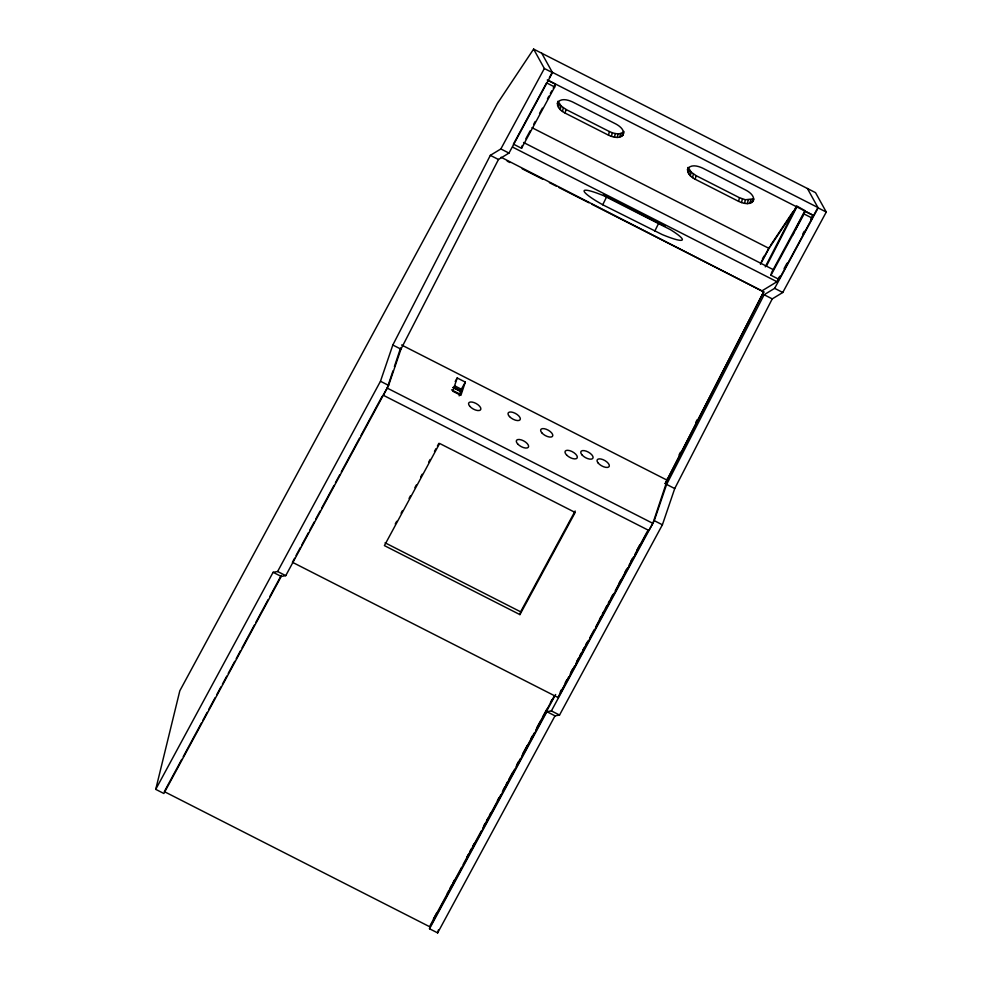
<?xml version="1.0" encoding="UTF-8"?>
<svg xmlns="http://www.w3.org/2000/svg" width="982" height="982" viewBox="0 0 982 982"><rect width="100%" height="100%" fill="white"/><g stroke="black" fill="none" stroke-linecap="round" stroke-linejoin="round"><path stroke-width="1.47" d="M541.745 53.237L552.485 72.643L508.983 153.082L498.463 159.489L400.951 349.162L388.614 385.398L285.75 575.648L281.233 576.434L163.871 793.505L155.733 789.356L179.816 690.812L497.395 103.466L533.619 49.1L815.526 192.644L826.267 212.038L782.764 292.489L772.245 298.884L674.732 488.557L662.396 524.805L559.531 715.056L555.014 715.841L546.888 711.692L429.515 928.763L437.653 932.9L555.014 715.841M521.552 148.282L554.695 86.993L546.557 82.856L513.426 144.133L521.552 148.282L522.24 145.459M554.695 86.993L555.382 84.17L547.244 80.033M557.395 103.613L557.997 101.993C561.802 97.991 568.185 99.931 572.543 101.932L615.923 124.014C619.716 126.077 625.203 130.201 623.054 135.111C619.237 139.113 612.854 137.173 608.496 135.172L565.116 113.09C560.906 110.929 555.714 106.461 557.985 101.207M557.592 105.516L558.476 101.895L561.078 105.958L566 109.456L609.38 131.539C613.738 133.54 620.121 135.491 623.938 131.49L623.054 135.111M558.537 107.541L559.421 103.92M560.194 109.579L561.078 105.958M562.441 111.469L563.324 107.848M565.116 113.09L566 109.456M608.496 135.172L609.38 131.539M611.418 136.4L612.314 132.779M614.413 137.185L615.297 133.564M617.248 137.443L618.132 133.81M619.74 137.161L620.624 133.54M621.716 136.363L622.6 132.742M429.515 928.763L430.435 925.007L447.866 892.773M437.653 932.9L438.365 929.954M519.932 614.622L575.17 512.469L439.629 443.459L384.404 545.611L519.932 614.622L520.62 611.811L575.133 511.008M294.6 558.242L292.415 562.281L558.071 697.539L568.701 676.843M687.498 169.8L688.087 168.168C691.905 164.166 698.288 166.118 702.646 168.118L746.025 190.201C749.818 192.251 755.305 196.375 753.145 201.298C749.34 205.287 742.957 203.348 738.587 201.347L695.219 179.264C691.009 177.116 685.817 172.648 688.087 167.382M687.682 171.703L688.578 168.069L691.181 172.132L696.103 175.643L739.483 197.726L745.399 199.739L752.703 198.929L751.819 202.55M688.64 173.728L689.524 170.107M690.297 175.753L691.181 172.132M692.543 177.644L693.427 174.023M695.219 179.264L696.103 175.643M738.587 201.347L739.483 197.726M741.52 202.587L742.417 198.965M744.516 203.36L745.399 199.739M747.351 203.618L748.235 199.997M749.843 203.348L750.727 199.714M753.145 201.298L753.746 198.88M770.944 275.255L771.631 272.444L804.761 211.155L812.9 215.291L812.212 218.114L779.07 279.404L770.944 275.255L804.074 213.966L804.761 211.155M779.07 279.404L779.757 276.58M401.601 344.989L667.244 480.247L652.87 523.357L648.881 530.489L383.238 395.23L387.215 388.099L392.972 370.865M394.408 366.544L400.644 347.861M457.195 377.96L452.776 391.217L460.902 395.365L465.333 382.096L457.195 377.96L455.206 381.519M459.134 395.856L461.344 389.228L465.333 382.096M155.733 789.356L273.106 572.297L277.611 571.512L380.476 381.262L392.825 345.013L490.337 155.352L500.857 148.945L544.347 68.507L533.619 49.1M546.888 711.692L551.393 710.907L654.258 520.656L666.606 484.421L764.119 294.747L774.638 288.34L818.129 207.902L807.4 188.495M602.715 204.772L596.062 200.88A39.661 4.849 26.4 0 1 604.188 195.934L670.387 229.641A39.661 4.849 26.4 0 1 662.261 234.588L602.715 204.772L606.753 196.633L603.427 194.694M654.712 231.249L658.75 223.11L665.047 225.897M591.667 204.158L761.958 290.868L776.983 281.724L779.683 276.298M765.273 266.858L796.611 205.901L805.154 210.774L795.408 229.739M766.377 266.245L797.016 206.637M679.041 454.973L680.428 452.26M695.747 422.456L697.146 419.744M792.621 235.164L794.008 232.452M665.182 483.451L763.726 291.777L665.317 483.696M665.391 483.758L667.244 480.247M549.417 77.566L552.277 72.275L817.932 207.533L813.636 215.463L548.005 80.217M181.756 759.381L164.325 791.627L429.981 926.885L555.628 694.507M183.217 756.705L201.371 723.12M202.82 720.432L207.177 712.367M208.626 709.691L215.168 697.601M216.617 694.912L220.975 686.848M222.435 684.159L226.793 676.107M228.241 673.419L234.772 661.328M236.232 658.64L240.59 650.587M242.038 647.899L254.387 625.068M255.836 622.379L268.184 599.536M269.645 596.86L281.257 575.366M296.061 555.542L300.443 547.453M301.904 544.752L308.458 532.612M309.919 529.912L314.301 521.823M315.75 519.122L320.132 511.033M321.593 508.332L333.99 485.403M335.451 482.702L339.821 474.613M341.282 471.912L359.51 438.193M360.971 435.492L382.121 396.372M525.836 138.806L530.17 130.802M533.766 124.149L535.202 121.486M539.535 113.482L542.408 108.155M547.453 98.826L548.901 96.162M550.337 93.499L551.774 90.835M553.222 88.171L555.382 84.17M395.255 523.983L396.716 521.295M401.073 513.23L402.534 510.542M409.064 498.439L410.525 495.75M414.883 487.686L416.331 484.998M420.701 476.933L422.15 474.245M428.692 462.154L430.141 459.466M434.498 451.401L435.959 448.713M437.407 446.024L438.868 443.336M762.437 259.027L764.021 256.106M760.559 263.52L769.741 246.543M760.473 264.207L769.016 248.397L796.648 206.92M784.078 268.589L786.963 263.262M802.81 233.949L804.258 231.286M810.739 219.293L812.9 215.291M433.43 918.956L436.88 912.573M447.313 893.289L448.762 890.6M450.21 887.912L451.671 885.224M453.119 882.536L454.58 879.847M466.929 857.004L468.377 854.315M469.838 851.627L471.286 848.939M472.747 846.251L474.196 843.563M483.647 826.095L485.096 823.407M486.544 820.719L488.005 818.031M489.453 815.342L490.914 812.654M497.444 800.551L498.905 797.863M503.263 789.798L504.711 787.11M506.172 784.422L507.62 781.733M509.081 779.045L512.714 772.331M517.072 764.266L518.521 761.578M522.878 753.513L527.248 745.448M530.881 738.734L532.33 736.046M536.688 727.981L541.045 719.916M542.506 717.228L546.864 709.164M550.497 702.449L551.945 699.761M449.314 890.085L461.663 867.241M463.123 864.565L481.278 830.981M482.727 828.292L500.881 794.708M502.342 792.02L514.691 769.188M516.139 766.5L520.497 758.448M521.945 755.759L534.294 732.928M535.742 730.24L540.1 722.175M541.561 719.487L553.909 696.655M560.133 692.175L561.594 689.474M565.239 682.736L566.7 680.035M571.082 671.946L572.531 669.245M576.913 661.144L578.373 658.456M579.834 655.755L581.283 653.055M582.743 650.354L584.204 647.654M585.665 644.965L587.126 642.265M599.523 619.335L600.984 616.635M602.445 613.934L603.893 611.234M605.354 608.545L606.815 605.845M608.275 603.144L609.736 600.444M611.197 597.743L612.645 595.055M619.212 582.915L620.673 580.215M625.043 572.113L626.504 569.425M630.886 561.323L632.347 558.635M636.717 550.534L639.638 545.145M570.161 674.155L574.519 666.091M575.98 663.402L588.328 640.534M589.789 637.846L594.147 629.781M595.608 627.093L607.956 604.237M609.417 601.549L613.775 593.484M615.235 590.783L627.596 567.927M629.045 565.239L633.402 557.175M634.863 554.486L647.224 531.63M558.071 697.539L648.501 530.28M770.575 245.304L793.051 211.572M544.347 68.507L552.485 72.643M818.129 207.902L826.267 212.038M804.074 213.966L812.212 218.114M531.999 127.697L769.016 248.385M523.553 142.488L772.859 269.424M512.69 147.153L776.983 281.724M606.753 196.633L658.75 223.11M500.857 148.945L508.983 153.082M774.638 288.34L782.764 292.489M507.203 161.158L509.928 162.546M522.191 168.781L542.616 179.19M549.429 182.652L556.242 186.126M558.967 187.513L588.942 202.771M490.337 155.352L498.463 159.489M764.119 294.747L772.245 298.884M392.825 345.013L400.951 349.162M666.606 484.421L674.732 488.557M454.568 385.766L461.344 389.228M453.218 387.534L461.393 391.695M452.886 387.473L461.024 391.609M451.56 389.842L459.699 393.978M380.476 381.262L388.614 385.398M654.258 520.656L662.396 524.805M387.215 388.099L652.87 523.357M385.091 542.801L520.62 611.811M277.611 571.512L285.75 575.648M551.393 710.907L559.531 715.056M273.106 572.297L281.233 576.434M501.139 157.267L763.861 292.022M454.85 387.73L461.65 391.217M453.623 387.276L460.423 390.762M666.496 479.351L666.901 480.088M469.691 406.18A6.862 3.106 29.2 0 0 480.345 410.046A6.862 3.106 29.2 0 0 474.085 402.583A6.862 3.106 29.2 0 0 469.691 406.18M509.511 416.589A6.862 3.106 29.2 0 0 520.018 419.842A6.862 3.106 29.2 0 0 512.997 412.403A6.862 3.106 29.2 0 0 509.511 416.589M541.757 432.755A6.776 3.069 29.2 0 0 552.265 436.573A6.776 3.069 29.2 0 0 546.102 429.195A6.776 3.069 29.2 0 0 541.757 432.755M566.688 455.108A6.862 3.106 29.2 0 0 577.085 458.054A6.862 3.106 29.2 0 0 569.707 450.64A6.862 3.106 29.2 0 0 566.688 455.108M517.686 443.962A6.862 3.106 29.2 0 0 528.242 447.387A6.862 3.106 29.2 0 0 521.43 439.936A6.862 3.106 29.2 0 0 517.686 443.962M581.909 454.789A6.862 3.106 29.2 0 0 592.563 458.643A6.862 3.106 29.2 0 0 586.303 451.18A6.862 3.106 29.2 0 0 581.909 454.789M597.964 462.804A6.862 3.106 29.2 0 0 608.656 467.039A6.862 3.106 29.2 0 0 602.948 459.613A6.862 3.106 29.2 0 0 597.964 462.804"/></g></svg>
